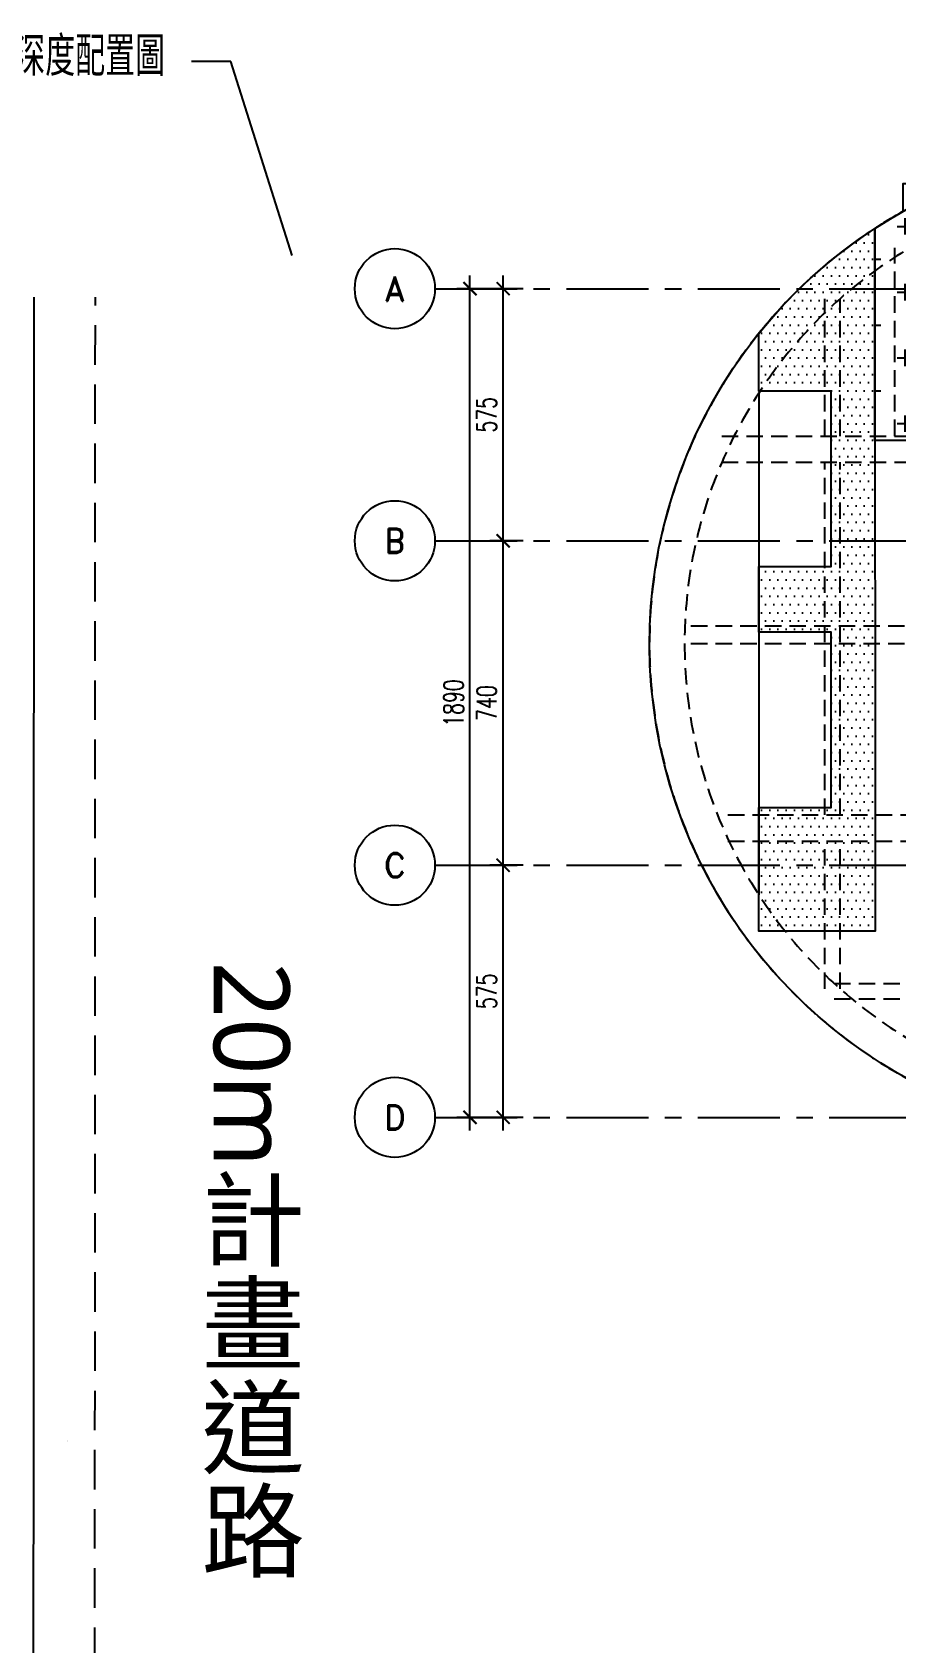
# Model space of a CAD drawing. Header units: millimetres. Extents: x -3377 to 119122, y -22007 to 15479.
# Drawn here: x 31818 to 32804, y 1828 to 3664 of the extents above; entities that cross this region are included whole.
import ezdxf
from ezdxf import colors
from ezdxf.entities.mleader import LeaderData, LeaderLine
from ezdxf.enums import TextEntityAlignment as Align
from ezdxf.math import Vec2, Vec3

# ---------------------------------------------------------------- set-up
doc = ezdxf.new("R2010")
doc.units = ezdxf.units.MM
doc.header["$LTSCALE"] = 150
doc.header["$MEASUREMENT"] = 0
for name, pattern in [('11', [0.15, 0.1, -0.05]), ('CENTER', [2, 1.25, -0.25, 0.25, -0.25]), ('HIDDEN', [0.375, 0.25, -0.125])]:
    doc.linetypes.add(name, pattern=pattern)
doc.layers.get('0').update_dxf_attribs({"plot": 0})
doc.layers.add('S-ARCH', color=252, linetype='Continuous', plot=False)
doc.layers.add('S-CLOUD_20220217(結構依建築圖2022-0216修改)', color=4, linetype='Continuous', plot=False)
for name, color, linetype in [('S-GRID', 1, 'CENTER'), ('S-GRID-DIM', 2, 'Continuous'), ('S-GRID-T', 3, 'Continuous'), ('S-HATCH', 13, 'Continuous'), ('S-LOAD', 63, 'Continuous'), ('S-RCBMB', 3, 'HIDDEN'), ('S-RCBMG', 2, 'HIDDEN'), ('S-SLAB', 5, 'Continuous'), ('TEXT', 2, 'Continuous'), ('水溝', 140, 'Continuous')]:
    doc.layers.add(name, color=color, linetype=linetype)
doc.styles.add('CD2', font='romand', dxfattribs={"height": 15})
doc.styles.add('CS4', font='romans.shx', dxfattribs={"width": 0.7, "height": 45, "bigfont": 'lsp.shx'})
doc.styles.add('HHV', font='')
doc.styles.add('LSP', font='SIMPLEX.shx', dxfattribs={"width": 0.8, "bigfont": 'lsp.shx'})
doc.styles.get('HHV').set_extended_font_data('@微軟正黑體')
doc.dimstyles.new('DIM150', dxfattribs={"dimscale": 15, "dimtxt": 3, "dimasz": 2, "dimexe": 2, "dimexo": 2, "dimgap": 1, "dimtad": 1, "dimdec": 1, "dimdsep": 46, "dimtxsty": 'CS4', "dimblk1": 'ARCHTICK', "dimblk2": 'ARCHTICK', "dimsah": 1, "dimcen": 2, "dimdle": 2, "dimadec": 0, "dimazin": 0, "dimtfac": 1, "dimtdec": 1, "dimtmove": 0, "dimatfit": 3, "dimldrblk": 'TAA', "dimfxl": 0, "dimtolj": 1, "dimarcsym": 0})

# ---------------------------------------------------------------- blocks, each defined once
blk = doc.blocks.new('A$C46EB5EE3')
at = {"color": 252, "linetype": 'Continuous', "ltscale": 3}
blk.add_lwpolyline([(2049, -1071.6), (2049.9, 1773)], dxfattribs=at)
at = {"color": 252, "linetype": '11', "ltscale": 3}
blk.add_lwpolyline([(2119, -1071.6), (2119.9, 1772.9)], dxfattribs=at)
at = {"layer": '水溝', "color": 252}
blk.add_lwpolyline([(2087.4, 202.2, 0, 0, 0), (2087.6, 353.2, 30, 0, 0), (2087.7, 468.5, 0, 0, 0)], format="xyseb", dxfattribs=at)
at = {"layer": 'TEXT', "color": 252, "style": 'HHV'}
blk.add_text('20m計畫道路', height=86.67, rotation=270, dxfattribs=at).set_placement((2255, 1015.4))
blk = doc.blocks.new('2022-0217')
blk.add_blockref('A$C46EB5EE3', (17659.9, -6171))
blk = doc.blocks.new('SG2')
at = {"layer": 'S-GRID-T'}
blk.add_circle((-6.09375, 0), 6.09375, dxfattribs=at)
at = {"layer": 'S-GRID-T', "style": 'CD2'}
blk.add_attdef('GRID-BUB', text='', height=3.75, dxfattribs=at).set_placement((-6.09375, 0), align=Align.MIDDLE_CENTER)
blk = doc.blocks.new('_ARCHTICK')
at = {"color": 0, "linetype": 'ByBlock', "const_width": 0.15}
blk.add_lwpolyline([(-0.5, -0.5), (0.5, 0.5)], dxfattribs=at)
blk = doc.blocks.new('*D253')
at = {"layer": 'DEFPOINTS', "color": 0, "transparency": 16777216}
for p in [(-10979.1, -995.9), (-10903.4, -995.9), (-10903.4, -2885.9)]:
    blk.add_point(p, dxfattribs=at)
at = {"layer": 'S-GRID-DIM', "color": 0, "lineweight": -2, "transparency": 16777216}
for p, q in [((-10979.1, -2915.9), (-10979.1, -965.9)), ((-10933.4, -995.9), (-11009.1, -995.9)), ((-10933.4, -2885.9), (-11009.1, -2885.9))]:
    blk.add_line(p, q, dxfattribs=at)
at = {"layer": 'S-GRID-DIM', "color": 0, "lineweight": -2, "transparency": 16777216, "xscale": 30, "yscale": 30, "zscale": 30}
for p, rotation in [((-10979.1, -995.9), 90), ((-10979.1, -2885.9), 270)]:
    blk.add_blockref('_ARCHTICK', p, dxfattribs=dict(at, rotation=rotation))
at = {"layer": 'S-GRID-DIM', "color": 0, "transparency": 16777216, "insert": (-11016.6, -1940.9), "char_height": 45, "attachment_point": 5, "rotation": 90, "style": 'CS4'}
blk.add_mtext('\\A1;1890', dxfattribs=at)
blk = doc.blocks.new('TAA')
at = {"linetype": 'Continuous'}
blk.add_line((0, 0), (-1.66, 0), dxfattribs=at)
blk.add_solid([(-1.5, -0.25), (-1.5, 0.25), (0, 0)], dxfattribs=at)
blk = doc.blocks.new('*D254')
at = {"layer": 'DEFPOINTS', "color": 0, "transparency": 16777216}
for p in [(-10903.4, -2310.9), (-10827.8, -2310.9), (-10827.8, -2885.9)]:
    blk.add_point(p, dxfattribs=at)
at = {"layer": 'S-GRID-DIM', "color": 0, "lineweight": -2, "transparency": 16777216}
for p, q in [((-10857.8, -2310.9), (-10933.4, -2310.9)), ((-10903.4, -2915.9), (-10903.4, -2280.9)), ((-10857.8, -2885.9), (-10933.4, -2885.9))]:
    blk.add_line(p, q, dxfattribs=at)
at = {"layer": 'S-GRID-DIM', "color": 0, "lineweight": -2, "transparency": 16777216, "xscale": 30, "yscale": 30, "zscale": 30}
for p, rotation in [((-10903.4, -2310.9), 90), ((-10903.4, -2885.9), 270)]:
    blk.add_blockref('_ARCHTICK', p, dxfattribs=dict(at, rotation=rotation))
at = {"layer": 'S-GRID-DIM', "color": 0, "transparency": 16777216, "insert": (-10940.9, -2598.4), "char_height": 45, "attachment_point": 5, "rotation": 90, "style": 'CS4'}
blk.add_mtext('\\A1;575', dxfattribs=at)
blk = doc.blocks.new('*D255')
at = {"layer": 'DEFPOINTS', "color": 0, "transparency": 16777216}
for p in [(-10903.4, -1570.9), (-10827.8, -1570.9), (-10827.8, -2310.9)]:
    blk.add_point(p, dxfattribs=at)
at = {"layer": 'S-GRID-DIM', "color": 0, "lineweight": -2, "transparency": 16777216}
for p, q in [((-10903.4, -2340.9), (-10903.4, -1540.9)), ((-10857.8, -1570.9), (-10933.4, -1570.9)), ((-10857.8, -2310.9), (-10933.4, -2310.9))]:
    blk.add_line(p, q, dxfattribs=at)
at = {"layer": 'S-GRID-DIM', "color": 0, "lineweight": -2, "transparency": 16777216, "xscale": 30, "yscale": 30, "zscale": 30}
for p, rotation in [((-10903.4, -1570.9), 90), ((-10903.4, -2310.9), 270)]:
    blk.add_blockref('_ARCHTICK', p, dxfattribs=dict(at, rotation=rotation))
at = {"layer": 'S-GRID-DIM', "color": 0, "transparency": 16777216, "insert": (-10940.9, -1940.9), "char_height": 45, "attachment_point": 5, "rotation": 90, "style": 'CS4'}
blk.add_mtext('\\A1;740', dxfattribs=at)
blk = doc.blocks.new('*D256')
at = {"layer": 'DEFPOINTS', "color": 0, "transparency": 16777216}
for p in [(-10903.4, -995.9), (-10827.8, -995.9), (-10827.8, -1570.9)]:
    blk.add_point(p, dxfattribs=at)
at = {"layer": 'S-GRID-DIM', "color": 0, "lineweight": -2, "transparency": 16777216}
for p, q in [((-10903.4, -1600.9), (-10903.4, -965.9)), ((-10857.8, -995.9), (-10933.4, -995.9)), ((-10857.8, -1570.9), (-10933.4, -1570.9))]:
    blk.add_line(p, q, dxfattribs=at)
at = {"layer": 'S-GRID-DIM', "color": 0, "lineweight": -2, "transparency": 16777216, "xscale": 30, "yscale": 30, "zscale": 30}
for p, rotation in [((-10903.4, -995.9), 90), ((-10903.4, -1570.9), 270)]:
    blk.add_blockref('_ARCHTICK', p, dxfattribs=dict(at, rotation=rotation))
at = {"layer": 'S-GRID-DIM', "color": 0, "transparency": 16777216, "insert": (-10940.9, -1283.4), "char_height": 45, "attachment_point": 5, "rotation": 90, "style": 'CS4'}
blk.add_mtext('\\A1;575', dxfattribs=at)
blk = doc.blocks.new('_None')
blk = doc.blocks.new('LINE')
at = {"layer": 'S-GRID'}
for points in [[(-11059.11, -995.91), (-4810.87, -995.91)], [(-11059.11, -1570.91), (-4810.87, -1570.91)], [(-11059.11, -2310.91), (-4810.87, -2310.91)], [(-11059.11, -2885.91), (-4810.87, -2885.91)]]:
    blk.add_lwpolyline(points, dxfattribs=at)
at = {"layer": 'S-GRID-T', "xscale": 15, "yscale": 15, "zscale": 15}
for p, values in [((-11059.11, -995.91), {'GRID-BUB': 'A'}), ((-11059.11, -1570.91), {'GRID-BUB': 'B'}), ((-11059.11, -2310.91), {'GRID-BUB': 'C'}), ((-11059.11, -2885.91), {'GRID-BUB': 'D'})]:
    blk.add_blockref('SG2', p, dxfattribs=at).add_auto_attribs(values)
at = {"layer": 'S-GRID-DIM'}
for base, p1, p2, picture, middle in [((-10979.11, -995.91), (-10903.44, -2885.91), (-10903.44, -995.91), '*D253', (-11016.61, -1940.91)), ((-10903.44, -995.91), (-10827.78, -1570.91), (-10827.78, -995.91), '*D256', (-10940.94, -1283.41)), ((-10903.44, -1570.91), (-10827.78, -2310.91), (-10827.78, -1570.91), '*D255', (-10940.94, -1940.91)), ((-10903.44, -2310.91), (-10827.78, -2885.91), (-10827.78, -2310.91), '*D254', (-10940.94, -2598.41))]:
    dim = blk.add_linear_dim(base=base, p1=p1, p2=p2, angle=90, dimstyle='DIM150', dxfattribs=at)
    dim.commit()
    dim.dimension.update_dxf_attribs({"geometry": picture, "text_midpoint": middle})
blk = doc.blocks.new('覆土(1F)')
at = {"layer": 'S-HATCH'}
h = blk.add_hatch(dxfattribs=at)
h.set_pattern_fill('CROSS', color=256, scale=300, style=0)
h.set_pattern_definition([(0, (-75614.59, -7739.39), (75, 75), [37.5, -112.5]), (90, (-75595.84, -7758.14), (-75, 75), [37.5, -112.5])])
edge = h.paths.add_edge_path()
edge.add_arc((-9439.8, -1805.9), 465, 65.124, 74.9998)
edge.add_line((-9319.4, -1356.8), (-9319.4, -1356.9))
edge.add_line((-9319.4, -1356.9), (-9379.4, -1356.9))
edge.add_line((-9379.4, -1356.9), (-9379.4, -2035.9))
edge.add_line((-9379.4, -2035.9), (-9379.4, -2270.9))
edge.add_line((-9379.4, -2270.9), (-9104.4, -2270.9))
edge.add_line((-9104.4, -2270.9), (-9104.4, -2155.5))
edge.add_line((-9104.4, -2155.5), (-9104.4, -2035.9))
edge.add_line((-9104.4, -2035.9), (-9104.4, -1483.8))
edge.add_arc((-9439.8, -1805.9), 465, 43.8472, 65.124)
edge = h.paths.add_edge_path()
edge.add_arc((-9439.3, -1805.8), 1129.9, 119.1687, 123.0166, ccw=False)
edge.add_line((-9990, -819.2), (-9990, -755.9))
edge.add_line((-9990, -755.9), (-9439.9, -755.9))
edge.add_arc((-9438.7, -1787.3), 1031.4, 83.3588, 90.069, ccw=False)
edge.add_line((-9319.4, -762.8), (-9319.4, -1341.9))
edge.add_line((-9319.4, -1341.9), (-10054.8, -1342.1))
edge.add_line((-10054.8, -1342.1), (-10054.9, -858.4))
h = blk.add_hatch(dxfattribs=at)
h.set_pattern_fill('DOTS', color=256, scale=300, style=0)
h.set_pattern_definition([(0, (-75614.591, -7739.393), (9.375, 18.75), [0, -18.75])])
edge = h.paths.add_edge_path()
edge.add_arc((-9439.2, -1805.9), 1130, 123.0165, 141.1632, ccw=False)
edge.add_line((-10054.9, -858.4), (-10054.4, -2460.9))
edge.add_line((-10054.4, -2460.9), (-10319.4, -2460.9))
edge.add_line((-10319.4, -2460.9), (-10319.4, -2179.5))
edge.add_line((-10319.4, -2179.5), (-10154.4, -2179.5))
edge.add_line((-10154.4, -2179.5), (-10154.4, -1779.5))
edge.add_line((-10154.4, -1779.5), (-10319.4, -1779.5))
edge.add_line((-10319.4, -1779.5), (-10319.4, -1629.5))
edge.add_line((-10319.4, -1629.5), (-10154.4, -1629.5))
edge.add_line((-10154.4, -1629.5), (-10154.4, -1229.5))
edge.add_line((-10154.4, -1229.5), (-10319.4, -1229.5))
edge.add_line((-10319.4, -1229.5), (-10319.4, -1097.3))
at = {"layer": 'S-RCBMB'}
for p, q in [((-10009.4, -1331.9), (-10009.4, -902.5)), ((-9974.4, -1331.9), (-9974.4, -902.5)), ((-10169.4, -1331.9), (-10169.4, -1019)), ((-10134.4, -1331.9), (-10134.4, -1019)), ((-10169.4, -2195.9), (-10169.4, -1391.9)), ((-10134.4, -2195.9), (-10134.4, -1391.9)), ((-9480.9, -1765.8), (-10489.2, -1765.8)), ((-9480.9, -1805.8), (-10489.2, -1805.8)), ((-10169.4, -2592.8), (-10169.4, -2255.9)), ((-10134.4, -2592.8), (-10134.4, -2255.9)), ((-10147.7, -2580.9), (-9505.9, -2580.9)), ((-10147.7, -2615.9), (-9505.9, -2615.9))]:
    blk.add_line(p, q, dxfattribs=at)
at = {"layer": 'S-RCBMG'}
for p, q in [((-10404.2, -1331.9), (-9535.9, -1331.9)), ((-10404.2, -1391.9), (-9535.9, -1391.9)), ((-10390.3, -2195.9), (-9535.9, -2195.9)), ((-10390.3, -2255.9), (-9535.9, -2255.9))]:
    blk.add_line(p, q, dxfattribs=at)
for points in [[(-9439.2, -2935.9, -1.434028), (-8706.2, -945.9, -1.40243)], [(-9439.2, -2855.9, -1.455344), (-8736.3, -1025.9, -1.42177)]]:
    blk.add_lwpolyline(points, format="xyb", dxfattribs=at)
at = {"layer": 'S-SLAB'}
for points in [[(-5480.9, -2935.9), (-9439.2, -2935.9, -1.434028), (-8706.2, -945.9), (-7510.9, -945.9), (-7510.9, -915.9), (-6515.9, -915.9), (-6515.9, -945.9), (-5480.9, -945.9), (-5480.9, -1540.9), (-4960.9, -1540.9), (-4960.9, -2260.9), (-5480.9, -2260.9), (-5480.9, -2935.9)], [(-10054.9, -858.4, -0.016791), (-9990, -819.2), (-9990, -755.9), (-9439.9, -755.9, -0.029287), (-9319.4, -762.8), (-9319.4, -1341.9), (-10054.8, -1342.1), (-10054.9, -858.4)], [(-10319.4, -1097.3, -0.079346), (-10054.9, -858.4), (-10054.4, -2460.9), (-10319.4, -2460.9), (-10319.4, -2179.5), (-10154.4, -2179.5), (-10154.4, -1779.5), (-10319.4, -1779.5), (-10319.4, -1629.5), (-10154.4, -1629.5), (-10154.4, -1229.5), (-10319.4, -1229.5), (-10319.4, -1097.3)]]:
    blk.add_lwpolyline(points, format="xyb", dxfattribs=at)
blk.add_lwpolyline([(-10319.4, -1233.4), (-10319.4, -2378.4)], dxfattribs=at)
at = {"layer": 'S-GRID'}
blk.add_blockref('LINE', (0, 0), dxfattribs=at)

msp = doc.modelspace()

# ---------------------------------------------------------------- block references
at = {"layer": 'S-ARCH'}
msp.add_blockref('2022-0217', (12110.4, 7760.14), dxfattribs=at)
at = {"layer": 'S-LOAD', "xscale": 0.5, "yscale": 0.5, "zscale": 0.5}
msp.add_blockref('覆土(1F)', (37807.3, 3869.7), dxfattribs=at)

# ---------------------------------------------------------------- leaders
at = {"layer": 'S-CLOUD_20220217(結構依建築圖2022-0216修改)'}
ml = msp.add_multileader_mtext('Standard', dxfattribs=at)
ml.set_content('新增覆土深度配置圖', color=256, style='LSP')
ml.set_leader_properties(color=256)
ml.set_arrow_properties(name='NONE')
ml.build(insert=Vec2(0, 0))
ml.multileader.update_dxf_attribs({"text_left_attachment_type": 2, "text_right_attachment_type": 2, "dogleg_length": 3, "arrow_head_size": 30, "scale": 15})
ctx = ml.context
ctx.base_point, ctx.scale, ctx.char_height, ctx.arrow_head_size, ctx.landing_gap_size, ctx.plane_origin = Vec3(31545.13, 3630.65), 15, 45, 30, 30, Vec3(32114.68, 3409.76)
ctx.left_attachment, ctx.right_attachment, ctx.text_align_type = 2, 2, 2
notes = []
notes.append((ctx, [(0, (1, 1, 0), (32044.78, 3630.65), (-1, 0), 45, [(0, [(32114.68, 3409.76)], 0, [])])]))
ctx.mtext.insert, ctx.mtext.alignment, ctx.mtext.flow_direction = Vec3(31969.78, 3659.28), 3, 5
for ctx, leaders in notes:
    for number, flags, end, landing, length, lines in leaders:
        leader = LeaderData()
        leader.index, (leader.has_last_leader_line, leader.has_dogleg_vector, leader.attachment_direction) = number, flags
        leader.last_leader_point, leader.dogleg_vector, leader.dogleg_length = Vec3(end), Vec3(landing), length
        for number, points, colour, breaks in lines:
            line = LeaderLine()
            line.index, line.vertices, line.color, line.breaks = number, Vec3.list(points), colors.encode_raw_color(colour), breaks
            leader.lines.append(line)
        ctx.leaders.append(leader)

doc.saveas('drawing.dxf')
